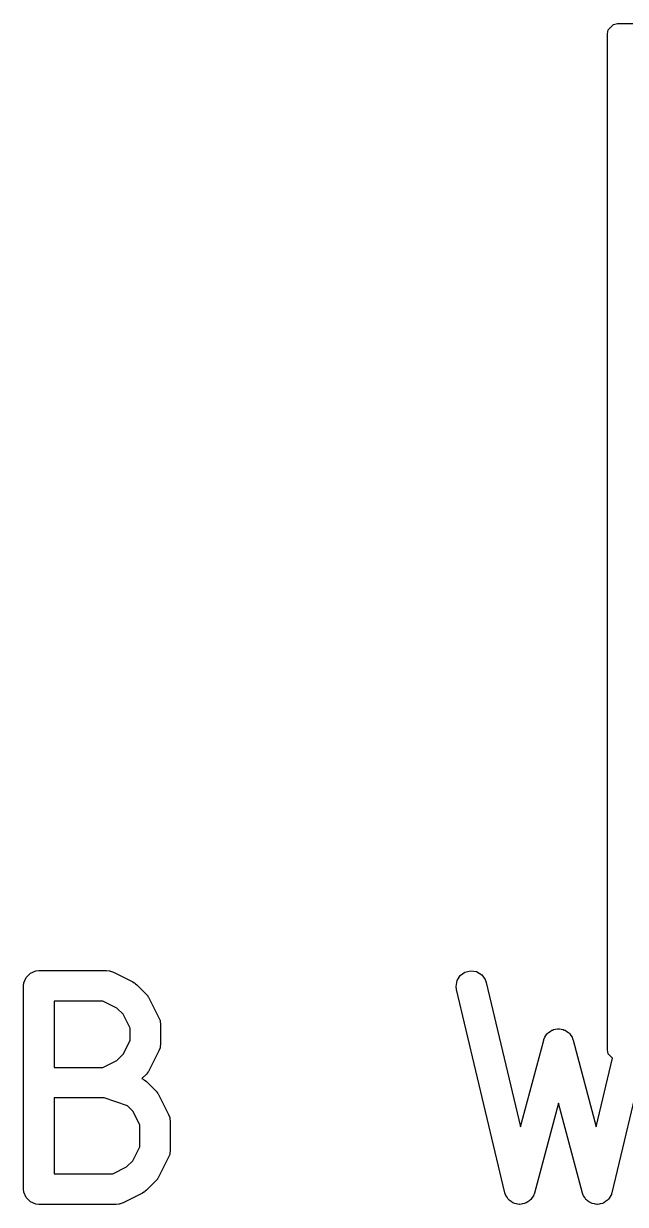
# Model space of a CAD drawing. Header units: millimetres. Extents: x 73 to 176, y -160 to -92.
# Drawn here: x 95.54 to 98.5, y -113.27 to -107.46 of the extents above; entities that cross this region are included whole.
import ezdxf

# ---------------------------------------------------------------- set-up
doc = ezdxf.new("R2010")
doc.units = ezdxf.units.MM
doc.layers.add('F.Fab', color=9, linetype='CONTINUOUS', true_color=0xafafaf)

msp = doc.modelspace()

# ---------------------------------------------------------------- linework, layer by layer
at = {"layer": 'F.Fab', "linetype": 'CONTINUOUS'}
for p, q in [((98.412806, -107.494866), (98.439866, -107.467806)), ((98.439866, -107.467806), (98.459, -107.464)), ((98.459, -107.464), (103.459, -107.464)), ((98.409, -107.514), (98.412806, -107.494866)), ((98.409, -112.514), (98.409, -107.514)), ((95.569808, -112.136459), (95.596844, -112.12526)), ((95.596844, -112.12526), (95.611476, -112.123819)), ((95.611476, -112.123819), (95.944809, -112.123819)), ((95.944809, -112.123819), (95.959441, -112.12526)), ((95.959441, -112.12526), (95.96193, -112.126291)), ((95.96193, -112.126291), (95.964618, -112.126482)), ((95.964618, -112.126482), (95.97835, -112.131737)), ((97.708204, -112.130649), (97.736672, -112.123871)), ((97.736672, -112.123871), (97.765567, -112.128504)), ((97.765567, -112.128504), (97.790489, -112.14384)), ((95.536476, -112.198819), (95.537917, -112.184187)), ((95.537917, -112.184187), (95.549116, -112.157151)), ((95.549116, -112.157151), (95.569808, -112.136459)), ((95.97835, -112.131737), (96.073588, -112.179356)), ((96.073588, -112.179356), (96.079887, -112.18332)), ((96.079887, -112.18332), (96.081715, -112.184078)), ((96.081715, -112.184078), (96.083771, -112.185766)), ((96.083771, -112.185766), (96.086031, -112.187188)), ((96.086031, -112.187188), (96.08733, -112.188686)), ((97.664528, -112.201623), (97.669161, -112.172728)), ((97.669161, -112.172728), (97.684497, -112.147806)), ((97.684497, -112.147806), (97.708204, -112.130649)), ((97.790489, -112.14384), (97.807646, -112.167547)), ((97.807646, -112.167547), (97.812436, -112.181447)), ((97.812436, -112.181447), (97.981687, -112.892303)), ((95.536476, -113.198819), (95.536476, -112.198819)), ((96.08733, -112.188686), (96.09308, -112.193405)), ((96.09308, -112.193405), (96.140699, -112.241024)), ((96.140699, -112.241024), (96.145417, -112.246773)), ((97.666516, -112.216191), (97.664528, -112.201623)), ((97.904611, -113.216191), (97.666516, -112.216191)), ((95.927104, -112.273819), (95.686476, -112.273819)), ((95.686476, -112.273819), (95.686476, -112.600009)), ((95.99562, -112.308077), (95.927104, -112.273819)), ((96.145417, -112.246773), (96.146916, -112.248073)), ((96.146916, -112.248073), (96.148337, -112.250332)), ((96.148337, -112.250332), (96.150026, -112.252389)), ((96.150026, -112.252389), (96.150783, -112.254216)), ((96.150783, -112.254216), (96.154748, -112.260516)), ((96.154748, -112.260516), (96.202367, -112.355754)), ((96.026027, -112.338484), (95.99562, -112.308077)), ((96.060285, -112.407), (96.026027, -112.338484)), ((96.202367, -112.355754), (96.207622, -112.369485)), ((96.060285, -112.466828), (96.060285, -112.407)), ((96.207622, -112.369485), (96.207813, -112.372174)), ((96.207813, -112.372174), (96.208844, -112.374663)), ((96.208844, -112.374663), (96.210285, -112.389295)), ((96.210285, -112.389295), (96.210285, -112.484533)), ((98.127096, -112.423243), (98.134956, -112.417228)), ((98.134956, -112.417228), (98.139648, -112.415976)), ((98.139648, -112.415976), (98.143854, -112.413542)), ((98.143854, -112.413542), (98.153671, -112.412237)), ((98.153671, -112.412237), (98.163232, -112.409688)), ((98.163232, -112.409688), (98.168044, -112.410327)), ((98.168044, -112.410327), (98.172863, -112.409687)), ((98.172863, -112.409687), (98.182433, -112.412239)), ((98.182433, -112.412239), (98.19224, -112.413542)), ((98.19224, -112.413542), (98.196441, -112.415974)), ((98.196441, -112.415974), (98.201138, -112.417227)), ((98.201138, -112.417227), (98.209, -112.423245)), ((96.026027, -112.535344), (96.060285, -112.466828)), ((97.981687, -112.892303), (98.095579, -112.465208)), ((98.095579, -112.465208), (98.096864, -112.461779)), ((98.096864, -112.461779), (98.097056, -112.46034)), ((98.097056, -112.46034), (98.098045, -112.45863)), ((98.098045, -112.45863), (98.100742, -112.451441)), ((98.100742, -112.451441), (98.106759, -112.44358)), ((98.106759, -112.44358), (98.111718, -112.435015)), ((98.111718, -112.435015), (98.115575, -112.432062)), ((98.115575, -112.432062), (98.118529, -112.428204)), ((98.118529, -112.428204), (98.127096, -112.423243)), ((98.209, -112.423245), (98.217565, -112.428204)), ((98.217565, -112.428204), (98.220517, -112.432061)), ((98.220517, -112.432061), (98.224376, -112.435015)), ((98.224376, -112.435015), (98.229337, -112.443583)), ((98.229337, -112.443583), (98.235352, -112.451442)), ((98.235352, -112.451442), (98.238046, -112.458626)), ((98.238046, -112.458626), (98.239038, -112.460339)), ((98.239038, -112.460339), (98.239229, -112.46178)), ((98.239229, -112.46178), (98.240515, -112.465208)), ((98.240515, -112.465208), (98.354406, -112.892303)), ((95.99562, -112.565751), (96.026027, -112.535344)), ((96.202367, -112.518074), (96.154748, -112.613312)), ((96.207622, -112.504343), (96.202367, -112.518074)), ((96.207813, -112.501653), (96.207622, -112.504343)), ((96.208844, -112.499165), (96.207813, -112.501653)), ((96.210285, -112.484533), (96.208844, -112.499165)), ((98.412806, -112.533134), (98.409, -112.514)), ((98.434708, -112.555036), (98.412806, -112.533134)), ((95.927104, -112.600009), (95.99562, -112.565751)), ((98.354406, -112.892303), (98.434708, -112.555036)), ((98.586767, -112.564), (98.431483, -113.216191)), ((95.686476, -112.600009), (95.927104, -112.600009)), ((96.140699, -112.632804), (96.11874, -112.654762)), ((96.145417, -112.627054), (96.140699, -112.632804)), ((96.146916, -112.625755), (96.145417, -112.627054)), ((96.148337, -112.623495), (96.146916, -112.625755)), ((96.150026, -112.621439), (96.148337, -112.623495)), ((96.150783, -112.619611), (96.150026, -112.621439)), ((96.154748, -112.613312), (96.150783, -112.619611)), ((96.11874, -112.654762), (96.124808, -112.657471)), ((96.124808, -112.657471), (96.126843, -112.659236)), ((96.126843, -112.659236), (96.129334, -112.660268)), ((96.129334, -112.660268), (96.140699, -112.669595)), ((96.140699, -112.669595), (96.188318, -112.717214)), ((95.932639, -112.750009), (95.686476, -112.750009)), ((95.686476, -112.750009), (95.686476, -113.123819)), ((96.047152, -112.78818), (95.932639, -112.750009)), ((96.188318, -112.717214), (96.193036, -112.722963)), ((96.193036, -112.722963), (96.194535, -112.724263)), ((96.194535, -112.724263), (96.195956, -112.726522)), ((96.195956, -112.726522), (96.197645, -112.728579)), ((96.197645, -112.728579), (96.198402, -112.730406)), ((96.198402, -112.730406), (96.202367, -112.736706)), ((96.202367, -112.736706), (96.249986, -112.831944)), ((96.073646, -112.814674), (96.047152, -112.78818)), ((96.107904, -112.88319), (96.073646, -112.814674)), ((98.168046, -112.775613), (98.050039, -113.218144)), ((98.286055, -113.218144), (98.168046, -112.775613)), ((96.107904, -112.990637), (96.107904, -112.88319)), ((96.249986, -112.831944), (96.255241, -112.845675)), ((96.255241, -112.845675), (96.255432, -112.848364)), ((96.255432, -112.848364), (96.256463, -112.850853)), ((96.256463, -112.850853), (96.257904, -112.865485)), ((96.257904, -112.865485), (96.257904, -113.008342)), ((96.073645, -113.059153), (96.107904, -112.990637)), ((96.249986, -113.041883), (96.202367, -113.137121)), ((96.255241, -113.028152), (96.249986, -113.041883)), ((96.255432, -113.025462), (96.255241, -113.028152)), ((96.256463, -113.022974), (96.255432, -113.025462)), ((96.257904, -113.008342), (96.256463, -113.022974)), ((95.974723, -113.123819), (96.043238, -113.089561)), ((96.043238, -113.089561), (96.073645, -113.059153)), ((95.686476, -113.123819), (95.974723, -113.123819)), ((96.188318, -113.156613), (96.1407, -113.204232)), ((96.193036, -113.150863), (96.188318, -113.156613)), ((96.194535, -113.149564), (96.193036, -113.150863)), ((96.195956, -113.147305), (96.194535, -113.149564)), ((96.197646, -113.145247), (96.195956, -113.147305)), ((96.198403, -113.143417), (96.197646, -113.145247)), ((96.202367, -113.137121), (96.198403, -113.143417)), ((95.537917, -113.213451), (95.536476, -113.198819)), ((95.549116, -113.240487), (95.537917, -113.213451)), ((96.121207, -113.218282), (96.025969, -113.265901)), ((96.127506, -113.214317), (96.121207, -113.218282)), ((96.129334, -113.21356), (96.127506, -113.214317)), ((96.13139, -113.211872), (96.129334, -113.21356)), ((96.13365, -113.21045), (96.13139, -113.211872)), ((96.13495, -113.20895), (96.13365, -113.21045)), ((96.1407, -113.204232), (96.13495, -113.20895)), ((97.90634, -113.22121), (97.904611, -113.216191)), ((97.90658, -113.223012), (97.90634, -113.22121)), ((97.907522, -113.22464), (97.90658, -113.223012)), ((97.909401, -113.230091), (97.907522, -113.22464)), ((97.915787, -113.238915), (97.909401, -113.230091)), ((98.044876, -113.23191), (98.038257, -113.240556)), ((98.046901, -113.22651), (98.044876, -113.23191)), ((98.047886, -113.22491), (98.046901, -113.22651)), ((98.048173, -113.223118), (98.047886, -113.22491)), ((98.050039, -113.218144), (98.048173, -113.223118)), ((98.28792, -113.223119), (98.286055, -113.218144)), ((98.288208, -113.22491), (98.28792, -113.223119)), ((98.289192, -113.226509), (98.288208, -113.22491)), ((98.291218, -113.231911), (98.289192, -113.226509)), ((98.297838, -113.240559), (98.291218, -113.231911)), ((98.426693, -113.230091), (98.420307, -113.238914)), ((98.42857, -113.224642), (98.426693, -113.230091)), ((98.429514, -113.223013), (98.42857, -113.224642)), ((98.429753, -113.221209), (98.429514, -113.223013)), ((98.431483, -113.216191), (98.429753, -113.221209)), ((95.569808, -113.261179), (95.549116, -113.240487)), ((95.596844, -113.272378), (95.569808, -113.261179)), ((95.611476, -113.273819), (95.596844, -113.272378)), ((95.992428, -113.273819), (95.611476, -113.273819)), ((96.00706, -113.272378), (95.992428, -113.273819)), ((96.009549, -113.271346), (96.00706, -113.272378)), ((96.012237, -113.271156), (96.009549, -113.271346)), ((96.025969, -113.265901), (96.012237, -113.271156)), ((97.921242, -113.248337), (97.915787, -113.238915)), ((97.924299, -113.250677), (97.921242, -113.248337)), ((97.926558, -113.253798), (97.924299, -113.250677)), ((97.935833, -113.259505), (97.926558, -113.253798)), ((97.94448, -113.266124), (97.935833, -113.259505)), ((97.9482, -113.267116), (97.94448, -113.266124)), ((97.95148, -113.269134), (97.9482, -113.267116)), ((97.962234, -113.270858), (97.95148, -113.269134)), ((97.972756, -113.273664), (97.962234, -113.270858)), ((97.976571, -113.273157), (97.972756, -113.273664)), ((97.980375, -113.273767), (97.976571, -113.273157)), ((97.990973, -113.271243), (97.980375, -113.273767)), ((98.001764, -113.26981), (97.990973, -113.271243)), ((98.005095, -113.267881), (98.001764, -113.26981)), ((98.008843, -113.266989), (98.005095, -113.267881)), ((98.017667, -113.260602), (98.008843, -113.266989)), ((98.027089, -113.255148), (98.017667, -113.260602)), ((98.029429, -113.25209), (98.027089, -113.255148)), ((98.03255, -113.249832), (98.029429, -113.25209)), ((98.038257, -113.240556), (98.03255, -113.249832)), ((98.303544, -113.249832), (98.297838, -113.240559)), ((98.306664, -113.25209), (98.303544, -113.249832)), ((98.309005, -113.255148), (98.306664, -113.25209)), ((98.318426, -113.260602), (98.309005, -113.255148)), ((98.327251, -113.266989), (98.318426, -113.260602)), ((98.330998, -113.267881), (98.327251, -113.266989)), ((98.33433, -113.26981), (98.330998, -113.267881)), ((98.345123, -113.271244), (98.33433, -113.26981)), ((98.355719, -113.273767), (98.345123, -113.271244)), ((98.35952, -113.273157), (98.355719, -113.273767)), ((98.363339, -113.273665), (98.35952, -113.273157)), ((98.37387, -113.270856), (98.363339, -113.273665)), ((98.384614, -113.269134), (98.37387, -113.270856)), ((98.38789, -113.267118), (98.384614, -113.269134)), ((98.391614, -113.266125), (98.38789, -113.267118)), ((98.400264, -113.259503), (98.391614, -113.266125)), ((98.409536, -113.253798), (98.400264, -113.259503)), ((98.411794, -113.250677), (98.409536, -113.253798)), ((98.414852, -113.248337), (98.411794, -113.250677)), ((98.420307, -113.238914), (98.414852, -113.248337))]:
    msp.add_line(p, q, dxfattribs=at)

doc.saveas('drawing.dxf')
